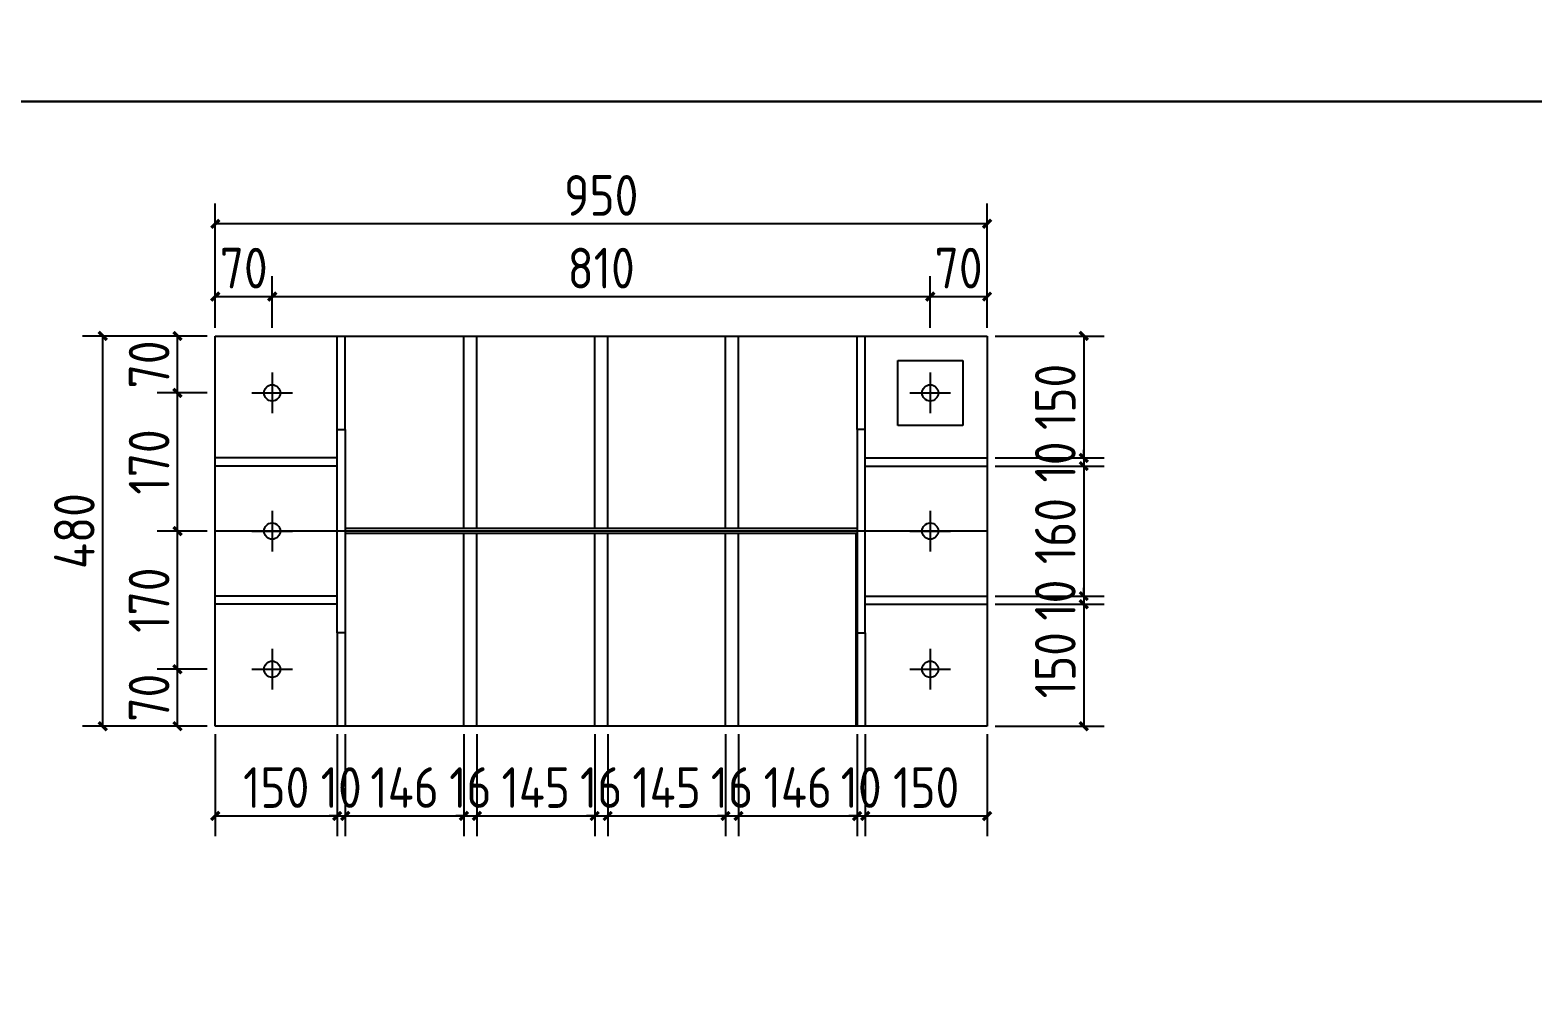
# Model space of a CAD drawing. Extents: x 411778 to 673094, y -11605 to 324395.
# Drawn here: x 463576 to 467276, y 101060 to 103429 of the extents above; entities that cross this region are included whole.
import ezdxf

# ---------------------------------------------------------------- set-up
doc = ezdxf.new("R2010")
doc.units = 0
doc.header["$LTSCALE"] = 1000
doc.header["$MEASUREMENT"] = 0
doc.styles.get("Standard").update_dxf_attribs({"font": 'gbenor.shx', "bigfont": 'gbcbig.shx'})
doc.dimstyles.get("Standard").update_dxf_attribs({"dimscale": 100, "dimtxt": 3.5, "dimasz": 1, "dimexe": 2.5, "dimexo": 3, "dimgap": 1.5, "dimtad": 1, "dimdec": 0, "dimzin": 0, "dimdsep": 46, "dimtxsty": 'Standard', "dimblk": 'ARCHTICK', "dimcen": 0.09, "dimadec": 0, "dimazin": 0, "dimtfac": 1, "dimtdec": 0, "dimtix": 1, "dimtmove": 2, "dimatfit": 3, "dimfxl": 1, "dimtolj": 1, "dimtzin": 0, "dimarcsym": 0})

# ---------------------------------------------------------------- blocks, each defined once
blk = doc.blocks.new('_ArchTick')
at = {"color": 0, "linetype": 'ByBlock', "const_width": 0.4}
blk.add_lwpolyline([(-0.5, -0.5), (0.5, 0.5)], dxfattribs=at)
blk = doc.blocks.new('*D1294')
at = {"color": 3, "lineweight": -2}
for p, q in [((464012, 102196), (463889, 102196)), ((463939, 101856), (463939, 102196)), ((464012, 101856), (463889, 101856))]:
    blk.add_line(p, q, dxfattribs=at)
at = {"layer": 'Defpoints', "color": 0}
for p in [(463939, 102196), (464032, 102196), (464032, 101856)]:
    blk.add_point(p, dxfattribs=at)
at = {"color": 3, "lineweight": -2, "xscale": 20, "yscale": 20, "zscale": 20}
for p, rotation in [((463939, 102196), 90), ((463939, 101856), 270)]:
    blk.add_blockref('_ArchTick', p, dxfattribs=dict(at, rotation=rotation))
at = {"color": 0, "insert": (463869, 102026), "char_height": 100, "attachment_point": 5, "rotation": 90}
blk.add_mtext('\\A1;170', dxfattribs=at)
blk = doc.blocks.new('*D1295')
at = {"color": 3, "lineweight": -2}
for p, q in [((464012, 102536), (463889, 102536)), ((463939, 102196), (463939, 102536)), ((464012, 102196), (463889, 102196))]:
    blk.add_line(p, q, dxfattribs=at)
at = {"layer": 'Defpoints', "color": 0}
for p in [(463939, 102536), (464032, 102536), (464032, 102196)]:
    blk.add_point(p, dxfattribs=at)
at = {"color": 3, "lineweight": -2, "xscale": 20, "yscale": 20, "zscale": 20}
for p, rotation in [((463939, 102536), 90), ((463939, 102196), 270)]:
    blk.add_blockref('_ArchTick', p, dxfattribs=dict(at, rotation=rotation))
at = {"color": 0, "insert": (463869, 102366), "char_height": 100, "attachment_point": 5, "rotation": 90}
blk.add_mtext('\\A1;170', dxfattribs=at)
blk = doc.blocks.new('*D1296')
at = {"color": 3, "lineweight": -2}
for p, q in [((464012, 102676), (463889, 102676)), ((463939, 102536), (463939, 102676)), ((464012, 102536), (463889, 102536))]:
    blk.add_line(p, q, dxfattribs=at)
at = {"layer": 'Defpoints', "color": 0}
for p in [(463939, 102676), (464032, 102676), (464032, 102536)]:
    blk.add_point(p, dxfattribs=at)
at = {"color": 3, "lineweight": -2, "xscale": 20, "yscale": 20, "zscale": 20}
for p, rotation in [((463939, 102676), 90), ((463939, 102536), 270)]:
    blk.add_blockref('_ArchTick', p, dxfattribs=dict(at, rotation=rotation))
at = {"color": 0, "insert": (463869, 102606), "char_height": 100, "attachment_point": 5, "rotation": 90}
blk.add_mtext('\\A1;70', dxfattribs=at)
blk = doc.blocks.new('*D1297')
at = {"color": 3, "lineweight": -2}
for p, q in [((464012, 102676), (463705, 102676)), ((463755, 101716), (463755, 102676)), ((464012, 101716), (463705, 101716))]:
    blk.add_line(p, q, dxfattribs=at)
at = {"layer": 'Defpoints', "color": 0}
for p in [(463755, 102676), (464032, 102676), (464032, 101716)]:
    blk.add_point(p, dxfattribs=at)
at = {"color": 3, "lineweight": -2, "xscale": 20, "yscale": 20, "zscale": 20}
for p, rotation in [((463755, 102676), 90), ((463755, 101716), 270)]:
    blk.add_blockref('_ArchTick', p, dxfattribs=dict(at, rotation=rotation))
at = {"color": 0, "insert": (463685, 102196), "char_height": 100, "attachment_point": 5, "rotation": 90}
blk.add_mtext('\\A1;480', dxfattribs=at)
blk = doc.blocks.new('*D1260')
at = {"color": 3, "lineweight": -2}
for p, q in [((464032, 102696), (464032, 102823)), ((464172, 102696), (464172, 102823)), ((464032, 102773), (464172, 102773))]:
    blk.add_line(p, q, dxfattribs=at)
at = {"layer": 'Defpoints', "color": 0}
for p in [(464172, 102773), (464032, 102676), (464172, 102676)]:
    blk.add_point(p, dxfattribs=at)
at = {"color": 3, "lineweight": -2, "xscale": 20, "yscale": 20, "zscale": 20, "rotation": 180}
blk.add_blockref('_ArchTick', (464032, 102773), dxfattribs=at)
at = {"color": 3, "lineweight": -2, "xscale": 20, "yscale": 20, "zscale": 20}
blk.add_blockref('_ArchTick', (464172, 102773), dxfattribs=at)
at = {"color": 0, "insert": (464102, 102843), "char_height": 100, "attachment_point": 5}
blk.add_mtext('\\A1;70', dxfattribs=at)
blk = doc.blocks.new('*D1261')
at = {"color": 3, "lineweight": -2}
for p, q in [((464172, 102696), (464172, 102823)), ((465792, 102696), (465792, 102823)), ((464172, 102773), (465792, 102773))]:
    blk.add_line(p, q, dxfattribs=at)
at = {"layer": 'Defpoints', "color": 0}
for p in [(465792, 102773), (464172, 102676), (465792, 102676)]:
    blk.add_point(p, dxfattribs=at)
at = {"color": 3, "lineweight": -2, "xscale": 20, "yscale": 20, "zscale": 20, "rotation": 180}
blk.add_blockref('_ArchTick', (464172, 102773), dxfattribs=at)
at = {"color": 3, "lineweight": -2, "xscale": 20, "yscale": 20, "zscale": 20}
blk.add_blockref('_ArchTick', (465792, 102773), dxfattribs=at)
at = {"color": 0, "insert": (464982, 102843), "char_height": 100, "attachment_point": 5}
blk.add_mtext('\\A1;810', dxfattribs=at)
blk = doc.blocks.new('*D1298')
at = {"color": 3, "lineweight": -2}
for p, q in [((465792, 102696), (465792, 102823)), ((465932, 102696), (465932, 102823)), ((465792, 102773), (465932, 102773))]:
    blk.add_line(p, q, dxfattribs=at)
at = {"layer": 'Defpoints', "color": 0}
for p in [(465932, 102773), (465792, 102676), (465932, 102676)]:
    blk.add_point(p, dxfattribs=at)
at = {"color": 3, "lineweight": -2, "xscale": 20, "yscale": 20, "zscale": 20, "rotation": 180}
blk.add_blockref('_ArchTick', (465792, 102773), dxfattribs=at)
at = {"color": 3, "lineweight": -2, "xscale": 20, "yscale": 20, "zscale": 20}
blk.add_blockref('_ArchTick', (465932, 102773), dxfattribs=at)
at = {"color": 0, "insert": (465862, 102843), "char_height": 100, "attachment_point": 5}
blk.add_mtext('\\A1;70', dxfattribs=at)
blk = doc.blocks.new('*D1299')
at = {"color": 3, "lineweight": -2}
for p, q in [((464032, 102696), (464032, 103002)), ((465932, 102696), (465932, 103002)), ((465932, 102952), (464032, 102952))]:
    blk.add_line(p, q, dxfattribs=at)
at = {"layer": 'Defpoints', "color": 0}
for p in [(464032, 102952), (464032, 102676), (465932, 102676)]:
    blk.add_point(p, dxfattribs=at)
at = {"color": 3, "lineweight": -2, "xscale": 20, "yscale": 20, "zscale": 20, "rotation": 180}
blk.add_blockref('_ArchTick', (464032, 102952), dxfattribs=at)
at = {"color": 3, "lineweight": -2, "xscale": 20, "yscale": 20, "zscale": 20}
blk.add_blockref('_ArchTick', (465932, 102952), dxfattribs=at)
at = {"color": 0, "insert": (464982, 103022), "char_height": 100, "attachment_point": 5}
blk.add_mtext('\\A1;950', dxfattribs=at)
blk = doc.blocks.new('*D1262')
at = {"color": 3, "lineweight": -2}
for p, q in [((464012, 101856), (463889, 101856)), ((463939, 101716), (463939, 101856)), ((464012, 101716), (463889, 101716))]:
    blk.add_line(p, q, dxfattribs=at)
at = {"layer": 'Defpoints', "color": 0}
for p in [(463939, 101856), (464032, 101856), (464032, 101716)]:
    blk.add_point(p, dxfattribs=at)
at = {"color": 3, "lineweight": -2, "xscale": 20, "yscale": 20, "zscale": 20}
for p, rotation in [((463939, 101856), 90), ((463939, 101716), 270)]:
    blk.add_blockref('_ArchTick', p, dxfattribs=dict(at, rotation=rotation))
at = {"color": 0, "insert": (463869, 101786), "char_height": 100, "attachment_point": 5, "rotation": 90}
blk.add_mtext('\\A1;70', dxfattribs=at)
blk = doc.blocks.new('*D1300')
at = {"color": 3, "lineweight": -2}
for p, q in [((465952, 102676), (466220, 102676)), ((466170, 102676), (466170, 102376)), ((465952, 102376), (466220, 102376))]:
    blk.add_line(p, q, dxfattribs=at)
at = {"layer": 'Defpoints', "color": 0}
for p in [(465932, 102676), (465932, 102376), (466170, 102376)]:
    blk.add_point(p, dxfattribs=at)
at = {"color": 3, "lineweight": -2, "xscale": 20, "yscale": 20, "zscale": 20}
for p, rotation in [((466170, 102676), 90), ((466170, 102376), 270)]:
    blk.add_blockref('_ArchTick', p, dxfattribs=dict(at, rotation=rotation))
at = {"color": 0, "insert": (466100, 102526), "char_height": 100, "attachment_point": 5, "rotation": 90}
blk.add_mtext('\\A1;150', dxfattribs=at)
blk = doc.blocks.new('*D1301')
at = {"color": 3, "lineweight": -2}
for p, q in [((465952, 102376), (466220, 102376)), ((466170, 102376), (466170, 102396)), ((466170, 102376), (466170, 102356)), ((465952, 102356), (466220, 102356)), ((466170, 102356), (466170, 102336))]:
    blk.add_line(p, q, dxfattribs=at)
at = {"layer": 'Defpoints', "color": 0}
for p in [(465932, 102376), (465932, 102356), (466170, 102356)]:
    blk.add_point(p, dxfattribs=at)
at = {"color": 3, "lineweight": -2, "xscale": 20, "yscale": 20, "zscale": 20}
for p, rotation in [((466170, 102376), 270), ((466170, 102356), 90)]:
    blk.add_blockref('_ArchTick', p, dxfattribs=dict(at, rotation=rotation))
at = {"color": 0, "insert": (466100, 102366), "char_height": 100, "attachment_point": 5, "rotation": 90}
blk.add_mtext('\\A1;10', dxfattribs=at)
blk = doc.blocks.new('*D1302')
at = {"color": 3, "lineweight": -2}
for p, q in [((465952, 102356), (466220, 102356)), ((466170, 102356), (466170, 102036)), ((465952, 102036), (466220, 102036))]:
    blk.add_line(p, q, dxfattribs=at)
at = {"layer": 'Defpoints', "color": 0}
for p in [(465932, 102356), (465932, 102036), (466170, 102036)]:
    blk.add_point(p, dxfattribs=at)
at = {"color": 3, "lineweight": -2, "xscale": 20, "yscale": 20, "zscale": 20}
for p, rotation in [((466170, 102356), 90), ((466170, 102036), 270)]:
    blk.add_blockref('_ArchTick', p, dxfattribs=dict(at, rotation=rotation))
at = {"color": 0, "insert": (466100, 102196), "char_height": 100, "attachment_point": 5, "rotation": 90}
blk.add_mtext('\\A1;160', dxfattribs=at)
blk = doc.blocks.new('*D1303')
at = {"color": 3, "lineweight": -2}
for p, q in [((466170, 102036), (466170, 102056)), ((465952, 102036), (466220, 102036)), ((465952, 102016), (466220, 102016)), ((466170, 102036), (466170, 102016)), ((466170, 102016), (466170, 101996))]:
    blk.add_line(p, q, dxfattribs=at)
at = {"layer": 'Defpoints', "color": 0}
for p in [(465932, 102036), (465932, 102016), (466170, 102016)]:
    blk.add_point(p, dxfattribs=at)
at = {"color": 3, "lineweight": -2, "xscale": 20, "yscale": 20, "zscale": 20}
for p, rotation in [((466170, 102036), 270), ((466170, 102016), 90)]:
    blk.add_blockref('_ArchTick', p, dxfattribs=dict(at, rotation=rotation))
at = {"color": 0, "insert": (466100, 102026), "char_height": 100, "attachment_point": 5, "rotation": 90}
blk.add_mtext('\\A1;10', dxfattribs=at)
blk = doc.blocks.new('*D1304')
at = {"color": 3, "lineweight": -2}
for p, q in [((465952, 102016), (466220, 102016)), ((466170, 102016), (466170, 101716)), ((465952, 101716), (466220, 101716))]:
    blk.add_line(p, q, dxfattribs=at)
at = {"layer": 'Defpoints', "color": 0}
for p in [(465932, 102016), (465932, 101716), (466170, 101716)]:
    blk.add_point(p, dxfattribs=at)
at = {"color": 3, "lineweight": -2, "xscale": 20, "yscale": 20, "zscale": 20}
for p, rotation in [((466170, 102016), 90), ((466170, 101716), 270)]:
    blk.add_blockref('_ArchTick', p, dxfattribs=dict(at, rotation=rotation))
at = {"color": 0, "insert": (466100, 101866), "char_height": 100, "attachment_point": 5, "rotation": 90}
blk.add_mtext('\\A1;150', dxfattribs=at)
blk = doc.blocks.new('*D1305')
at = {"color": 3, "lineweight": -2}
for p, q in [((464032, 101696), (464032, 101445)), ((464332, 101696), (464332, 101445)), ((464032, 101495), (464332, 101495))]:
    blk.add_line(p, q, dxfattribs=at)
at = {"layer": 'Defpoints', "color": 0}
for p in [(464032, 101716), (464332, 101716), (464332, 101495)]:
    blk.add_point(p, dxfattribs=at)
at = {"color": 3, "lineweight": -2, "xscale": 20, "yscale": 20, "zscale": 20, "rotation": 180}
blk.add_blockref('_ArchTick', (464032, 101495), dxfattribs=at)
at = {"color": 3, "lineweight": -2, "xscale": 20, "yscale": 20, "zscale": 20}
blk.add_blockref('_ArchTick', (464332, 101495), dxfattribs=at)
at = {"color": 0, "insert": (464182, 101565), "char_height": 100, "attachment_point": 5}
blk.add_mtext('\\A1;150', dxfattribs=at)
blk = doc.blocks.new('*D1306')
at = {"color": 3, "lineweight": -2}
for p, q in [((464332, 101696), (464332, 101445)), ((464352, 101696), (464352, 101445)), ((464332, 101495), (464312, 101495)), ((464332, 101495), (464352, 101495)), ((464352, 101495), (464372, 101495))]:
    blk.add_line(p, q, dxfattribs=at)
at = {"layer": 'Defpoints', "color": 0}
for p in [(464332, 101716), (464352, 101716), (464352, 101495)]:
    blk.add_point(p, dxfattribs=at)
at = {"color": 3, "lineweight": -2, "xscale": 20, "yscale": 20, "zscale": 20}
blk.add_blockref('_ArchTick', (464332, 101495), dxfattribs=at)
at = {"color": 3, "lineweight": -2, "xscale": 20, "yscale": 20, "zscale": 20, "rotation": 180}
blk.add_blockref('_ArchTick', (464352, 101495), dxfattribs=at)
at = {"color": 0, "insert": (464342, 101565), "char_height": 100, "attachment_point": 5}
blk.add_mtext('\\A1;10', dxfattribs=at)
blk = doc.blocks.new('*D1307')
at = {"color": 3, "lineweight": -2}
for p, q in [((464352, 101696), (464352, 101445)), ((464644, 101696), (464644, 101445)), ((464352, 101495), (464644, 101495))]:
    blk.add_line(p, q, dxfattribs=at)
at = {"layer": 'Defpoints', "color": 0}
for p in [(464352, 101716), (464644, 101716), (464644, 101495)]:
    blk.add_point(p, dxfattribs=at)
at = {"color": 3, "lineweight": -2, "xscale": 20, "yscale": 20, "zscale": 20, "rotation": 180}
blk.add_blockref('_ArchTick', (464352, 101495), dxfattribs=at)
at = {"color": 3, "lineweight": -2, "xscale": 20, "yscale": 20, "zscale": 20}
blk.add_blockref('_ArchTick', (464644, 101495), dxfattribs=at)
at = {"color": 0, "insert": (464498, 101565), "char_height": 100, "attachment_point": 5}
blk.add_mtext('\\A1;146', dxfattribs=at)
blk = doc.blocks.new('*D1308')
at = {"color": 3, "lineweight": -2}
for p, q in [((464644, 101696), (464644, 101445)), ((464676, 101696), (464676, 101445)), ((464644, 101495), (464624, 101495)), ((464644, 101495), (464676, 101495)), ((464676, 101495), (464696, 101495))]:
    blk.add_line(p, q, dxfattribs=at)
at = {"layer": 'Defpoints', "color": 0}
for p in [(464644, 101716), (464676, 101716), (464676, 101495)]:
    blk.add_point(p, dxfattribs=at)
at = {"color": 3, "lineweight": -2, "xscale": 20, "yscale": 20, "zscale": 20}
blk.add_blockref('_ArchTick', (464644, 101495), dxfattribs=at)
at = {"color": 3, "lineweight": -2, "xscale": 20, "yscale": 20, "zscale": 20, "rotation": 180}
blk.add_blockref('_ArchTick', (464676, 101495), dxfattribs=at)
at = {"color": 0, "insert": (464660, 101565), "char_height": 100, "attachment_point": 5}
blk.add_mtext('\\A1;16', dxfattribs=at)
blk = doc.blocks.new('*D1309')
at = {"color": 3, "lineweight": -2}
for p, q in [((464676, 101696), (464676, 101445)), ((464966, 101696), (464966, 101445)), ((464676, 101495), (464966, 101495))]:
    blk.add_line(p, q, dxfattribs=at)
at = {"layer": 'Defpoints', "color": 0}
for p in [(464676, 101716), (464966, 101716), (464966, 101495)]:
    blk.add_point(p, dxfattribs=at)
at = {"color": 3, "lineweight": -2, "xscale": 20, "yscale": 20, "zscale": 20, "rotation": 180}
blk.add_blockref('_ArchTick', (464676, 101495), dxfattribs=at)
at = {"color": 3, "lineweight": -2, "xscale": 20, "yscale": 20, "zscale": 20}
blk.add_blockref('_ArchTick', (464966, 101495), dxfattribs=at)
at = {"color": 0, "insert": (464821, 101565), "char_height": 100, "attachment_point": 5}
blk.add_mtext('\\A1;145', dxfattribs=at)
blk = doc.blocks.new('*D1310')
at = {"color": 3, "lineweight": -2}
for p, q in [((464966, 101696), (464966, 101445)), ((464998, 101696), (464998, 101445)), ((464966, 101495), (464946, 101495)), ((464966, 101495), (464998, 101495)), ((464998, 101495), (465018, 101495))]:
    blk.add_line(p, q, dxfattribs=at)
at = {"layer": 'Defpoints', "color": 0}
for p in [(464966, 101716), (464998, 101716), (464998, 101495)]:
    blk.add_point(p, dxfattribs=at)
at = {"color": 3, "lineweight": -2, "xscale": 20, "yscale": 20, "zscale": 20}
blk.add_blockref('_ArchTick', (464966, 101495), dxfattribs=at)
at = {"color": 3, "lineweight": -2, "xscale": 20, "yscale": 20, "zscale": 20, "rotation": 180}
blk.add_blockref('_ArchTick', (464998, 101495), dxfattribs=at)
at = {"color": 0, "insert": (464982, 101565), "char_height": 100, "attachment_point": 5}
blk.add_mtext('\\A1;16', dxfattribs=at)
blk = doc.blocks.new('*D1311')
at = {"color": 3, "lineweight": -2}
for p, q in [((464998, 101696), (464998, 101445)), ((465288, 101696), (465288, 101445)), ((464998, 101495), (465288, 101495))]:
    blk.add_line(p, q, dxfattribs=at)
at = {"layer": 'Defpoints', "color": 0}
for p in [(464998, 101716), (465288, 101716), (465288, 101495)]:
    blk.add_point(p, dxfattribs=at)
at = {"color": 3, "lineweight": -2, "xscale": 20, "yscale": 20, "zscale": 20, "rotation": 180}
blk.add_blockref('_ArchTick', (464998, 101495), dxfattribs=at)
at = {"color": 3, "lineweight": -2, "xscale": 20, "yscale": 20, "zscale": 20}
blk.add_blockref('_ArchTick', (465288, 101495), dxfattribs=at)
at = {"color": 0, "insert": (465143, 101565), "char_height": 100, "attachment_point": 5}
blk.add_mtext('\\A1;145', dxfattribs=at)
blk = doc.blocks.new('*D1312')
at = {"color": 3, "lineweight": -2}
for p, q in [((465288, 101696), (465288, 101445)), ((465320, 101696), (465320, 101445)), ((465288, 101495), (465268, 101495)), ((465288, 101495), (465320, 101495)), ((465320, 101495), (465340, 101495))]:
    blk.add_line(p, q, dxfattribs=at)
at = {"layer": 'Defpoints', "color": 0}
for p in [(465288, 101716), (465320, 101716), (465320, 101495)]:
    blk.add_point(p, dxfattribs=at)
at = {"color": 3, "lineweight": -2, "xscale": 20, "yscale": 20, "zscale": 20}
blk.add_blockref('_ArchTick', (465288, 101495), dxfattribs=at)
at = {"color": 3, "lineweight": -2, "xscale": 20, "yscale": 20, "zscale": 20, "rotation": 180}
blk.add_blockref('_ArchTick', (465320, 101495), dxfattribs=at)
at = {"color": 0, "insert": (465304, 101565), "char_height": 100, "attachment_point": 5}
blk.add_mtext('\\A1;16', dxfattribs=at)
blk = doc.blocks.new('*D1313')
at = {"color": 3, "lineweight": -2}
for p, q in [((465320, 101696), (465320, 101445)), ((465612, 101696), (465612, 101445)), ((465320, 101495), (465612, 101495))]:
    blk.add_line(p, q, dxfattribs=at)
at = {"layer": 'Defpoints', "color": 0}
for p in [(465320, 101716), (465612, 101716), (465612, 101495)]:
    blk.add_point(p, dxfattribs=at)
at = {"color": 3, "lineweight": -2, "xscale": 20, "yscale": 20, "zscale": 20, "rotation": 180}
blk.add_blockref('_ArchTick', (465320, 101495), dxfattribs=at)
at = {"color": 3, "lineweight": -2, "xscale": 20, "yscale": 20, "zscale": 20}
blk.add_blockref('_ArchTick', (465612, 101495), dxfattribs=at)
at = {"color": 0, "insert": (465466, 101565), "char_height": 100, "attachment_point": 5}
blk.add_mtext('\\A1;146', dxfattribs=at)
blk = doc.blocks.new('*D1314')
at = {"color": 3, "lineweight": -2}
for p, q in [((465612, 101696), (465612, 101445)), ((465632, 101696), (465632, 101445)), ((465612, 101495), (465592, 101495)), ((465612, 101495), (465632, 101495)), ((465632, 101495), (465652, 101495))]:
    blk.add_line(p, q, dxfattribs=at)
at = {"layer": 'Defpoints', "color": 0}
for p in [(465612, 101716), (465632, 101716), (465632, 101495)]:
    blk.add_point(p, dxfattribs=at)
at = {"color": 3, "lineweight": -2, "xscale": 20, "yscale": 20, "zscale": 20}
blk.add_blockref('_ArchTick', (465612, 101495), dxfattribs=at)
at = {"color": 3, "lineweight": -2, "xscale": 20, "yscale": 20, "zscale": 20, "rotation": 180}
blk.add_blockref('_ArchTick', (465632, 101495), dxfattribs=at)
at = {"color": 0, "insert": (465622, 101565), "char_height": 100, "attachment_point": 5}
blk.add_mtext('\\A1;10', dxfattribs=at)
blk = doc.blocks.new('*D1315')
at = {"color": 3, "lineweight": -2}
for p, q in [((465632, 101696), (465632, 101445)), ((465932, 101696), (465932, 101445)), ((465632, 101495), (465932, 101495))]:
    blk.add_line(p, q, dxfattribs=at)
at = {"layer": 'Defpoints', "color": 0}
for p in [(465632, 101716), (465932, 101716), (465932, 101495)]:
    blk.add_point(p, dxfattribs=at)
at = {"color": 3, "lineweight": -2, "xscale": 20, "yscale": 20, "zscale": 20, "rotation": 180}
blk.add_blockref('_ArchTick', (465632, 101495), dxfattribs=at)
at = {"color": 3, "lineweight": -2, "xscale": 20, "yscale": 20, "zscale": 20}
blk.add_blockref('_ArchTick', (465932, 101495), dxfattribs=at)
at = {"color": 0, "insert": (465782, 101565), "char_height": 100, "attachment_point": 5}
blk.add_mtext('\\A1;150', dxfattribs=at)

msp = doc.modelspace()

# ---------------------------------------------------------------- linework, layer by layer
for p, q in [((464032, 102676), (465932, 102676)), ((464032, 101716), (464032, 102676)), ((464332, 102446), (464332, 102676)), ((464352, 102446), (464352, 102676)), ((464644, 102202), (464644, 102676)), ((464676, 102202), (464676, 102676)), ((464966, 102202), (464966, 102676)), ((464998, 102202), (464998, 102676)), ((465288, 102202), (465288, 102676)), ((465320, 102202), (465320, 102676)), ((465612, 102446), (465612, 102676)), ((465632, 102446), (465632, 102676)), ((465932, 102676), (465932, 101716)), ((465712, 102456), (465712, 102616)), ((465712, 102616), (465872, 102616)), ((465872, 102616), (465872, 102456)), ((464172, 102586), (464172, 102486)), ((465792, 102586), (465792, 102486)), ((464122, 102536), (464222, 102536)), ((465742, 102536), (465842, 102536)), ((465872, 102456), (465712, 102456)), ((464332, 102376), (464032, 102376)), ((465632, 102376), (465932, 102376)), ((464332, 102356), (464032, 102356)), ((465632, 102356), (465932, 102356)), ((464172, 102246), (464172, 102146)), ((465792, 102246), (465792, 102146)), ((464122, 102196), (464222, 102196)), ((464644, 101716), (464644, 102190)), ((464676, 101716), (464676, 102190)), ((464966, 101716), (464966, 102190)), ((464998, 101716), (464998, 102190)), ((465288, 101716), (465288, 102190)), ((465320, 101716), (465320, 102190)), ((465610, 101716), (465610, 102190)), ((465742, 102196), (465842, 102196)), ((464332, 102036), (464032, 102036)), ((464332, 102016), (464032, 102016)), ((465632, 102036), (465932, 102036)), ((465632, 102016), (465932, 102016)), ((464332, 101946), (464332, 101716)), ((464352, 101946), (464352, 101716)), ((465612, 101946), (465612, 101716)), ((465632, 101946), (465632, 101716)), ((464172, 101906), (464172, 101806)), ((465792, 101906), (465792, 101806)), ((464122, 101856), (464222, 101856)), ((465742, 101856), (465842, 101856)), ((465932, 101716), (464032, 101716))]:
    msp.add_line(p, q)
at = {"color": 4}
for p, q in [((464332, 102446), (464352, 102446)), ((464332, 101946), (464332, 102446)), ((464352, 102446), (464352, 101946)), ((465632, 102446), (465612, 102446)), ((465612, 102446), (465612, 101946)), ((465632, 101946), (465632, 102446)), ((465612, 102202), (464352, 102202)), ((465612, 102190), (464352, 102190)), ((464352, 101946), (464332, 101946)), ((465612, 101946), (465632, 101946))]:
    msp.add_line(p, q, dxfattribs=at)
at = {"color": 1}
msp.add_line((465932, 102196), (464032, 102196), dxfattribs=at)
for points in [[(457768.5, 113753), (472618.5, 113753), (472618.5, 103253), (457768.5, 103253)], [(457768.5, 103253), (472618.5, 103253), (472618.5, 92753), (457768.5, 92753)]]:
    msp.add_lwpolyline(points, close=True)
for centre in [(464172, 102536), (465792, 102536), (464172, 102196), (465792, 102196), (464172, 101856), (465792, 101856)]:
    msp.add_circle(centre, 20)

# ---------------------------------------------------------------- dimensions: what is measured, and where the dimension line sits
for p1, distance, picture, middle in [((465932, 102676), -276, '*D1299', (464982, 103022)), ((464032, 101716), 277, '*D1297', (463685, 102196))]:
    dim = msp.add_aligned_dim(p1=p1, p2=(464032, 102676), distance=distance, dimstyle='Standard', override={"dimtxt": 1, "dimasz": 0.2, "dimexe": 0.5, "dimexo": 0.2, "dimgap": 0.2, "dimlfac": 0.5, "dimclrd": 3, "dimclre": 3})
    dim.commit()
    dim.dimension.update_dxf_attribs({"geometry": picture, "text_midpoint": middle})
for base, p1, p2, picture, middle in [((464172, 102773), (464032, 102676), (464172, 102676), '*D1260', (464102, 102843)), ((465792, 102773), (464172, 102676), (465792, 102676), '*D1261', (464982, 102843)), ((465932, 102773), (465792, 102676), (465932, 102676), '*D1298', (465862, 102843)), ((464332, 101495), (464032, 101716), (464332, 101716), '*D1305', (464182, 101565)), ((464352, 101495), (464332, 101716), (464352, 101716), '*D1306', (464342, 101565)), ((464644, 101495), (464352, 101716), (464644, 101716), '*D1307', (464498, 101565)), ((464676, 101495), (464644, 101716), (464676, 101716), '*D1308', (464660, 101565)), ((464966, 101495), (464676, 101716), (464966, 101716), '*D1309', (464821, 101565)), ((464998, 101495), (464966, 101716), (464998, 101716), '*D1310', (464982, 101565)), ((465288, 101495), (464998, 101716), (465288, 101716), '*D1311', (465143, 101565)), ((465320, 101495), (465288, 101716), (465320, 101716), '*D1312', (465304, 101565)), ((465612, 101495), (465320, 101716), (465612, 101716), '*D1313', (465466, 101565)), ((465632, 101495), (465612, 101716), (465632, 101716), '*D1314', (465622, 101565)), ((465932, 101495), (465632, 101716), (465932, 101716), '*D1315', (465782, 101565))]:
    dim = msp.add_linear_dim(base=base, p1=p1, p2=p2, dimstyle='Standard', override={"dimtxt": 1, "dimasz": 0.2, "dimexe": 0.5, "dimexo": 0.2, "dimgap": 0.2, "dimlfac": 0.5, "dimclrd": 3, "dimclre": 3})
    dim.commit()
    dim.dimension.update_dxf_attribs({"geometry": picture, "text_midpoint": middle})
for base, p1, p2, picture, middle in [((463939, 102676), (464032, 102536), (464032, 102676), '*D1296', (463869, 102606)), ((466170, 102376), (465932, 102676), (465932, 102376), '*D1300', (466100, 102526)), ((463939, 102536), (464032, 102196), (464032, 102536), '*D1295', (463869, 102366)), ((466170, 102356), (465932, 102376), (465932, 102356), '*D1301', (466100, 102366)), ((466170, 102036), (465932, 102356), (465932, 102036), '*D1302', (466100, 102196)), ((463939, 102196), (464032, 101856), (464032, 102196), '*D1294', (463869, 102026)), ((466170, 102016), (465932, 102036), (465932, 102016), '*D1303', (466100, 102026)), ((466170, 101716), (465932, 102016), (465932, 101716), '*D1304', (466100, 101866)), ((463939, 101856), (464032, 101716), (464032, 101856), '*D1262', (463869, 101786))]:
    dim = msp.add_linear_dim(base=base, p1=p1, p2=p2, angle=90, dimstyle='Standard', override={"dimtxt": 1, "dimasz": 0.2, "dimexe": 0.5, "dimexo": 0.2, "dimgap": 0.2, "dimlfac": 0.5, "dimclrd": 3, "dimclre": 3})
    dim.commit()
    dim.dimension.update_dxf_attribs({"geometry": picture, "text_midpoint": middle})

doc.saveas('drawing.dxf')
